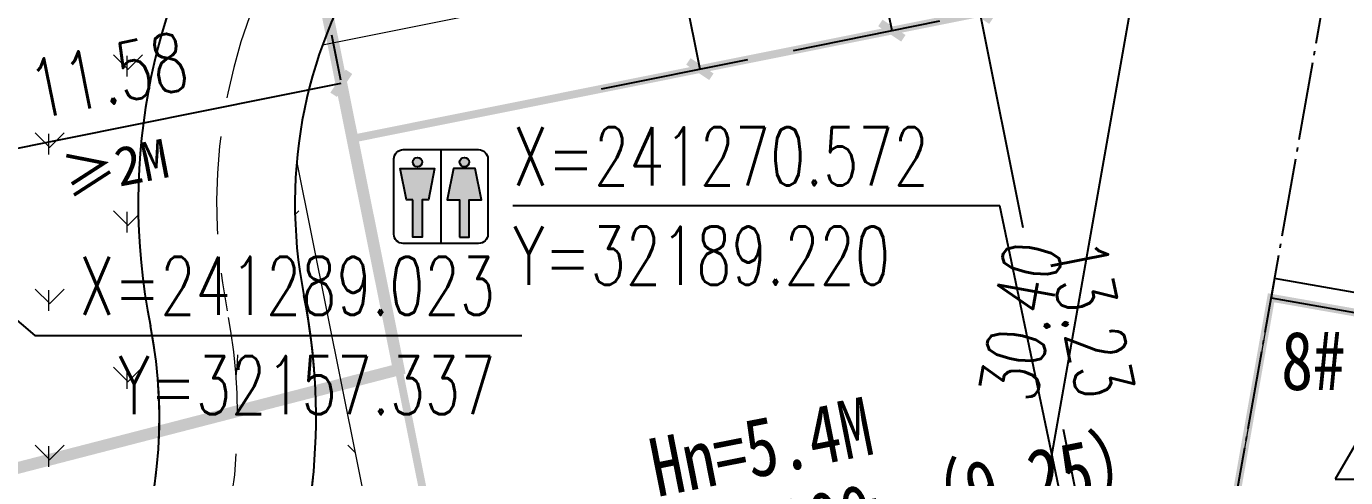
# Model space of a CAD drawing. Extents: x -83084 to 31773731, y -158416 to 241421036.
# Drawn here: x 32160.37 to 32194.06, y 241282.62 to 241294.15 of the extents above; entities that cross this region are included whole.
import ezdxf
from ezdxf.xclip import XClip

# ---------------------------------------------------------------- set-up
doc = ezdxf.new("R2010")
doc.units = 0
doc.header["$LTSCALE"] = 1000
doc.header["$MEASUREMENT"] = 0
doc.header["$XCLIPFRAME"] = 0
doc.linetypes.add('DASH', pattern=[0.35, 0.25, -0.1])
doc.linetypes.add('DOTE', pattern=[2.4200000000000004, 2, -0.2, 0.02, -0.2])
for name, color, linetype in [('DIM_COOR', 3, 'Continuous'), ('DOTE', 14, 'DOTE'), ('GZ_BJT_指标表', 7, 'Continuous'), ('GZ_BJT_绿地', 3, 'Continuous'), ('GZ_BJT_配套设施符号', 7, 'Continuous'), ('PUB_DIM', 3, 'Continuous'), ('PUB_TEXT', 7, 'Continuous'), ('Road_2', 134, 'Continuous'), ('ROOF', 4, 'Continuous'), ('地库', 5, 'DASH')]:
    doc.layers.add(name, color=color, linetype=linetype)
doc.layers.add('地形', color=7, linetype='Continuous', true_color=0x323232)
doc.layers.add('户型填色', color=252, linetype='Continuous', lineweight=0, plot=False)
for name, color, linetype, lineweight in [('绿地', 86, 'Continuous', 0), ('道路中线', 252, 'Continuous', 0), ('间距公式核对', 241, 'Continuous', 0)]:
    doc.layers.add(name, color=color, linetype=linetype, lineweight=lineweight)
doc.styles.add('_TCH_DIM', font='SIMPLEX', dxfattribs={"bigfont": 'GBCBIG'})
doc.styles.add('_TCH_DIM_T3', font='SIMPLEX', dxfattribs={"width": 0.7058823529411765, "bigfont": 'GBCBIG'})
doc.styles.add('HZTXT', font='simhei.ttf')
doc.styles.add('黑体', font='simhei.ttf')
doc.dimstyles.new('_TCH_ARCH_M_M&&1', dxfattribs={"dimtxt": 1.4875, "dimasz": 0.5, "dimexe": 1.25, "dimexo": 1.5, "dimgap": 0.6312500000000001, "dimtad": 1, "dimzin": 0, "dimdsep": 46, "dimtxsty": '_TCH_DIM_T3', "dimblk": 'ARCHTICK', "dimcen": 0.09, "dimclrt": 7, "dimazin": 2, "dimtfac": 1, "dimtdec": 0, "dimtix": 1, "dimtmove": 2, "dimatfit": 3, "dimfxl": 0, "dimtolj": 1, "dimtzin": 0, "dimarcsym": 0})
pattern_1 = [(90, (0, 0), (-1.99559095, 1.99559095), [0.52916132, -3.4620203]), (45, (0, 0), (-1.995592310163021, 1.995592310163021), [0.52916132, -2.2930323]), (135, (0, 0), (-1.995592310163021, -1.995592310163021), [0.52916132, -2.2930323])]

# ---------------------------------------------------------------- blocks, each defined once
blk = doc.blocks.new('85公共厕所')
at = {"layer": 'GZ_BJT_配套设施符号'}
h = blk.add_hatch(color=256, dxfattribs=at)
h.paths.add_polyline_path([(-6, 11, 1), (-9, 11, 1)])
h.paths.add_polyline_path([(9, 11, 1), (6, 11, 1)])
h.paths.add_polyline_path([(-1.999999999999998, 9), (-13, 9), (-11, -1), (-9, -1.000000000000002), (-9, -13), (-6, -13), (-6, -1), (-4, -1)])
h.paths.add_polyline_path([(11, 9), (4, 9), (2, -1), (6, -1), (6, -13), (9, -13), (9, -1), (13, -1)])
blk.add_line((0, 15), (0, -15), dxfattribs=at)
blk.add_lwpolyline([(-12.00000000006704, -14.99999999999886, -0.4142135623730948), (-15.00000000003284, -11.99999999999909), (-15.00000000010078, 12.00000000002478, -0.414213562373095), (-12.00000000006704, 15.00000000002456), (12.00000000006703, 15.00000000002456, -0.4142135623730958), (15.00000000003284, 12.00000000002478), (15.00000000003284, -11.99999999999909, -0.414213562373095), (12.00000000006703, -14.99999999999886)], format="xyb", close=True, dxfattribs=at)
for points in [[(-9, -1), (-11, -1), (-13, 9), (-2, 9), (-4, -1), (-6, -1), (-6, -13), (-9, -13)], [(6, -13), (9, -13), (9, -1), (13, -1), (11, 9), (4, 9), (2, -1), (6, -1)]]:
    blk.add_lwpolyline(points, close=True, dxfattribs=at)
for centre in [(-7.5, 11), (7.5, 11)]:
    blk.add_circle(centre, 1.5, dxfattribs=at)
blk = doc.blocks.new('64343')
for centre, radius, start, end in [((99.43829785444905, 136.2558421381982), 16, 101.3421496040443, 191.2558572657834), ((99.43829785446724, 136.2558421380818), 12, 101.3421496028181, 191.2558572657834), ((71.97686857321605, 130.7905057503667), 16, 302.9999999989013, 11.25585726578344), ((71.97686857321241, 130.7905057504249), 12, 303.0000000013828, 11.25585726578344)]:
    blk.add_arc(centre, radius, start, end)
at = {"layer": '道路中线', "linetype": 'DASH', "ltscale": 0.01}
blk.add_lwpolyline([(72.31712441475611, 69.36508016983862), (64.86635952944198, 98.06938392628217, -0.3227556651003888), (70.79234739094682, 113.328182600555), (79.60181506347726, 119.0491177991789, 0.306951836861824), (85.70758321384346, 133.5231739442097, -0.4137728913935988), (96.68497117032894, 149.9824291043042, 0.002361140680517812), (97.07387822995588, 150.0604380579898), (132.4324225731907, 157.1528264633962, -0.4101554427531382), (148.8728276157017, 146.3697748512495, 0.02052379292604656), (153.6461944308285, 127.8974529768166, -0.3241489184737715), (148.2766327527752, 112.3734806792054), (146.614505479236, 111.2096466325165, 0.2393560639035335), (140.6474280923831, 100.0241165811312), (140.3676628489848, 86.16730404904229, -0.3338355586238733), (129.9939819806459, 72.92694104847033), (66.0186673421631, 55.78480717036291)], format="xyb", dxfattribs=at)
blk = doc.blocks.new('A$C698B214E')
for p, q in [((2.125723424018361, 3.681216872297227), (1.153466291725636e-05, 3.660097718238831e-07)), ((4.2507139526424, 3.660097718238831e-07), (2.125723424018361, 3.681216872297227)), ((1.153466291725636e-05, 3.660097718238831e-07), (4.2507139526424, 3.660097718238831e-07))]:
    blk.add_line(p, q)
for points in [[(1.733731732238084, 1.688991202507168), (1.754800431081094, 1.720594251062721), (1.765334780677222, 1.752197300083935), (1.796937829174567, 1.783800348639488), (1.796937829058152, 1.81540339672938), (1.765334780677222, 1.85754079464823), (1.723197382816579, 1.931281241122633), (1.702128683915362, 1.952349939849228), (1.659991285938304, 2.005021686665714), (1.754800431197509, 2.015556036494672), (1.828540877497289, 2.02609038585797), (1.965487420617137, 2.047159084584564), (2.081365264835767, 2.057693433947861), (2.070830915414263, 2.078762133605778), (2.060296565876342, 2.089296482969075), (2.018159167957492, 2.131433881353587), (1.986556119518355, 2.141968230251223), (1.902281323797069, 2.120899531524628), (1.818006527959369, 2.099830832798034), (1.754800431197509, 2.089296482503414), (1.691594334377442, 2.078762133140117), (1.607319538656157, 2.057693434879184), (1.512510393396951, 2.047159085050225), (1.565182140795514, 2.131433880887926), (1.617853888019454, 2.205174327362329), (1.659991285996512, 2.257846074644476), (1.691594334377442, 2.278914773836732), (1.691594334319234, 2.310517822392285), (1.670525635418016, 2.352655219845474), (1.628388237557374, 2.415861316025257), (1.596785189176444, 2.468533063773066), (1.575716490158811, 2.468533063307405), (1.565182140737306, 2.394792617764324), (1.544113441836089, 2.310517821926624), (1.501976043917239, 2.205174327362329), (1.449304296518676, 2.11036518169567), (1.333426452416461, 1.920746891759336), (1.228082957677543, 1.783800348173827), (1.196479909296613, 1.752197299618274), (1.164876860857476, 1.710059901699424), (1.101670764037408, 1.657388154417276), (1.03846466721734, 1.594182057771832), (1.080602065019775, 1.552044659852982), (1.164876860857476, 1.636319455225021), (1.249151656636968, 1.73112860089168), (1.354495151317678, 1.847006445284933), (1.459838646056596, 1.973418639041483), (1.596785189118236, 1.994487337768078), (1.649456936575007, 1.89967819256708), (1.681059984897729, 1.836472095455974), (1.691594334377442, 1.773265999276191), (1.712663033220451, 1.688991202972829), (1.733731732238084, 1.688991202507168), (1.733731732238084, 1.688991202507168)], [(2.460601845756173, 1.762731648981571), (2.502739243616816, 1.794334697537124), (2.523807942576241, 1.825937746558338), (2.534342291939538, 1.847006444819272), (2.534342292055953, 1.857540794182569), (2.386861399456393, 2.047159085050225), (2.513273593096528, 2.06822778377682), (2.608082738297526, 2.078762133605778), (2.681823184655514, 2.089296482503414), (2.745029281475581, 2.099830831866711), (2.829304077196866, 2.110365182161331), (2.934647571877576, 2.120899531058967), (2.924113222514279, 2.141968230251223), (2.913578872976359, 2.163036928977817), (2.850372776039876, 2.215708676725626), (2.808235378237441, 2.226243026088923), (2.702891883556731, 2.194639977067709), (2.597548388817813, 2.152502580080181), (2.43953314673854, 2.120899531524628), (2.26044920575805, 2.11036518169567), (2.302586603618693, 2.173571278806776), (2.344724001537543, 2.23677737545222), (2.376327049918473, 2.278914773371071), (2.418464447895531, 2.321052171289921), (2.40793009835761, 2.342120870016515), (2.386861399456393, 2.384258267935365), (2.355258350959048, 2.447464365046471), (2.323655302578118, 2.500136112328619), (2.292052254255395, 2.479067412670702), (2.292052254255395, 2.426395665854216), (2.281517904659268, 2.363189569674432), (2.249914856336545, 2.289449122734368), (2.218311807897408, 2.19463997753337), (2.123502662638202, 2.005021687597036), (2.028693517437205, 1.847006445284933), (1.923350022698287, 1.94181559048593), (1.891746974317357, 1.931281241588295), (1.933884372236207, 1.847006444819272), (1.965487420617137, 1.752197299618274), (1.986556119518355, 1.699525552336127), (2.007624818594195, 1.646853805053979), (1.354495151259471, 1.573113359510899), (1.343960801837966, 1.710059902165085), (1.312357753515244, 1.710059902165085), (1.301823403919116, 1.562579009216279), (1.259686006058473, 1.436166814994067), (1.207014258718118, 1.351892020087689), (1.154342511494178, 1.309754621703178), (1.154342511377763, 1.257082875352353), (1.164876860857476, 1.193876777775586), (1.175411210337188, 1.141205030493438), (1.196479909296613, 1.120136331766844), (1.217548608197831, 1.130670681130141), (1.228082957677543, 1.151739380322397), (1.249151656578761, 1.193876777775586), (1.270220355596393, 1.246548525057733), (1.312357753457036, 1.372960719279945), (1.343960801721551, 1.488838563207537), (2.766097980376799, 1.667922503780574), (2.734494931995869, 1.583647708408535), (2.692357534077018, 1.467769864015281), (2.671288835175801, 1.425632466096431), (2.629151437198743, 1.362426368985325), (2.681823184597306, 1.341357670258731), (2.723960582457948, 1.415098116733134), (2.776632329972927, 1.478304213378578), (2.829304077138659, 1.573113359045237), (2.871441475057509, 1.615250756498426), (2.903044523496646, 1.657388154417276), (2.955716270720586, 1.688991202972829), (2.955716270837002, 1.699525552336127), (2.966250620374922, 1.699525552336127), (2.945181921299081, 1.720594251062721), (2.903044523438439, 1.77326599881053), (2.850372776098084, 1.81540339672938), (2.829304077196866, 1.836472095455974), (2.818769727775361, 1.825937746092677), (2.797701028815936, 1.794334698002785), (2.766097980318591, 1.752197299618274), (2.745029281417374, 1.741662950254977), (2.692357534135226, 1.731128600426018), (2.608082738413941, 1.720594251062721), (2.502739243616816, 1.699525552336127), (2.365792700496968, 1.678456853609532), (2.239380506856833, 1.667922503780574), (2.06029656593455, 1.646853804588318), (2.070830915297847, 1.678456853609532), (2.08136526477756, 1.699525552336127), (2.102433963736985, 1.741662949789315), (2.102433963678777, 1.762731648981571), (2.060296565818135, 1.804869046900421), (2.102433963678777, 1.868075143545866), (2.134037012117915, 1.910212541930377), (2.176174409978557, 1.962884289212525), (2.207777458417695, 2.026090386323631), (2.334189652116038, 2.047159085050225), (2.365792700496968, 1.983952988404781), (2.39739574881969, 1.910212541930377), (2.418464447837323, 1.836472095455974), (2.450067496218253, 1.762731649447232), (2.460601845756173, 1.762731648981571), (2.460601845756173, 1.762731648981571)], [(2.439533146796748, 1.067464584019035), (2.439533146854956, 1.077998934313655), (2.428998797317035, 1.099067632574588), (2.397395748936106, 1.120136331766844), (2.365792700496968, 1.151739380322397), (2.37632704997668, 1.246548525523394), (2.386861399456393, 1.320288971532136), (2.397395748877898, 1.351892020087689), (2.407930098299403, 1.372960718814284), (2.428998797433451, 1.394029418006539), (2.450067496160045, 1.404563767835498), (2.450067496276461, 1.415098116733134), (2.460601845697965, 1.425632466096431), (2.450067496218253, 1.43616681592539), (2.407930098474026, 1.478304213378578), (2.355258351017255, 1.509907261934131), (2.344724001479335, 1.52044161176309), (2.323655302636325, 1.509907262399793), (2.3025866036769, 1.478304213378578), (2.281517904775683, 1.446701165288687), (2.260449205816258, 1.425632466096431), (2.2183118078392, 1.425632466096431), (2.16564006061526, 1.415098116267473), (2.102433963736985, 1.404563767369837), (2.028693517437205, 1.394029417540878), (1.870678275357932, 1.372960718348622), (1.744266081776004, 1.351892020087689), (1.659991285996512, 1.478304214309901), (1.638922587037086, 1.467769864480942), (1.649456936458591, 1.372960718814284), (1.659991285996512, 1.25708287442103), (1.670525635359809, 1.130670681130141), (1.670525635476224, 1.014792836271226), (1.670525635476224, 0.5196784120053053), (1.659991285996512, 0.4670066647231579), (1.649456936575007, 0.403800567612052), (1.638922587095294, 0.3511288198642433), (1.617853888135869, 0.3089914228767157), (1.628388237499166, 0.2879227236844599), (1.670525635476224, 0.2352509764023125), (1.691594334319234, 0.2141822767443955), (1.712663033336867, 0.1825792281888425), (1.744266081717797, 0.1825792286545038), (1.744266081717797, 0.3827318688854575), (1.944418721599504, 0.403800567612052), (2.123502662579995, 0.4248692668043077), (2.313120953098405, 0.4354036157019436), (2.513273593096528, 0.4564723148941994), (2.513273593096528, 0.4670066647231579), (2.513273593212944, 0.4775410140864551), (2.471136195235886, 0.5091440626420081), (2.428998797317035, 0.540747111197561), (2.428998797317035, 0.5934188580140471), (2.450067496276461, 0.6882280027493834), (2.460601845756173, 0.7619684496894479), (2.471136195177678, 0.7935714982450008), (2.492204894137103, 0.814640196505934), (2.513273593096528, 0.8357088966295123), (2.523807942518033, 0.8462432455271482), (2.534342291997746, 0.8673119442537427), (2.523807942576241, 0.8883806434459984), (2.471136195235886, 0.9305180413648486), (2.450067496218253, 0.9515867396257818), (2.439533146796748, 0.9621210894547403), (2.418464447837323, 0.9515867400914431), (2.386861399398185, 0.9094493421725929), (2.36579270043876, 0.8883806439116597), (2.355258351075463, 0.8778462940827012), (2.323655302578118, 0.8778462940827012), (2.260449205816258, 0.867311944719404), (2.165640060498845, 0.8462432459928095), (2.028693517437205, 0.8251745468005538), (1.97602177009685, 0.8251745463348925), (1.912815673276782, 0.8146401969715953), (1.83907522703521, 0.8041058476082981), (1.744266081717797, 0.7935714982450008), (1.744266081717797, 0.983189788646996), (2.439533146796748, 1.067464584019035), (2.439533146796748, 1.067464584019035)], [(1.744266081717797, 1.26761722471565), (1.912815673276782, 1.299220272805542), (2.11296831315849, 1.330823320895433), (2.197243108937982, 1.341357670724392), (2.302586603618693, 1.341357670724392), (2.281517904659268, 1.120136331766844), (1.744266081776004, 1.035861535463482), (1.744266081717797, 1.26761722471565), (1.744266081717797, 1.26761722471565)], [(2.33418965205783, 0.519678411539644), (1.744266081776004, 0.4564723148941994), (1.744266081776004, 0.7198310513049364), (2.365792700555176, 0.8041058480739594), (2.33418965205783, 0.519678411539644), (2.33418965205783, 0.519678411539644)]]:
    blk.add_lwpolyline(points)
blk = doc.blocks.new('ysdx12')
blk.add_wipeout([(166.2036663667833, 179.0975387436014), (168.77866636678402, 179.0975387436014), (168.77866636678402, 177.84753874361306), (166.2036663667833, 177.84753874361306)]).dxf.layer = '地形'
blk = doc.blocks.new('Yms')
at = {"ltscale": 10, "const_width": 0.2}
blk.add_lwpolyline([(7.299920358935196, 6.900500414776616), (7.299920358935196, 12.8005004147999), (0.5999203589817625, 12.8005004147999)], dxfattribs=at)
at = {"ltscale": 10}
blk.add_lwpolyline([(7.299920358935196, 12.8005004147999), (7.299920358935196, 6.900500414776616), (7.799920358935196, 6.900500414776616), (7.799920358935196, 12.8005004147999)], close=True, dxfattribs=at)
at = {"layer": '户型填色', "ltscale": 10}
blk.add_lwpolyline([(4.999920574024145, 1.000503045273945), (7.549920574070711, 1.000503045273945), (7.549920574070711, 3.200503045110963), (7.799920573837881, 3.200503045227379), (7.799920573837881, 6.900478043360636), (7.299920574070711, 6.900528047350235), (7.299920574070711, 12.8005030452041), (0.5999205741172773, 12.8005030452041), (0.5999205741172773, 9.200503045227379), (2.999920574024145, 9.200503045227379), (2.999920574024145, 6.900503045297228), (1.099920574117277, 6.900503045297228), (1.099920574117277, 3.700503045343794), (1.499920574722637, 3.700503045227379), (1.499920574024145, 1.100503045250662), (4.99992057565396, 1.100503045250662)], close=True, dxfattribs=at)
blk = doc.blocks.new('_ArchTick')
at = {"color": 0, "linetype": 'ByBlock', "const_width": 0.4}
blk.add_lwpolyline([(-0.5, -0.5), (0.5, 0.5)], dxfattribs=at)
blk = doc.blocks.new('*D154')
at = {"layer": 'Defpoints', "color": 0, "transparency": 16777216}
for p in [(103.56896848635, 148.688930841774), (110.5035453745878, 134.781120468869), (106.5189806837334, 133.9818771476857)]:
    blk.add_point(p, dxfattribs=at)
at = {"layer": 'PUB_DIM', "color": 0, "lineweight": -2, "transparency": 16777216}
for p, q in [((105.0396738546951, 148.9839320612989), (108.7791209841586, 149.7340085125613)), ((107.5535331772045, 149.4881741629572), (110.5035453745878, 134.781120468869)), ((107.9896860520784, 134.2768783672107), (111.729133181542, 135.0269548184731))]:
    blk.add_line(p, q, dxfattribs=at)
at = {"layer": 'PUB_DIM', "color": 0, "lineweight": -2, "transparency": 16777216, "xscale": 0.5, "yscale": 0.5, "zscale": 0.5}
for p, rotation in [((107.5535331772045, 149.4881741629572), 101.3421496024158), ((110.5035453745878, 134.781120468869), 281.3421496024158)]:
    blk.add_blockref('_ArchTick', p, dxfattribs=dict(at, rotation=rotation))
at = {"layer": 'PUB_DIM', "color": 7, "transparency": 16777216, "insert": (110.3766858635457, 142.4050651004776), "char_height": 1.4875, "attachment_point": 5, "rotation": 281.3421496024158, "style": '_TCH_DIM_T3'}
blk.add_mtext('\\A1;15.00', dxfattribs=at)
blk = doc.blocks.new('*D155')
at = {"layer": 'Defpoints', "color": 0, "transparency": 16777216}
for p in [(106.5046449172951, 159.4769706960651), (115.4058966017741, 135.7644578706066), (111.421331910893, 134.9652145494183)]:
    blk.add_point(p, dxfattribs=at)
at = {"layer": 'PUB_DIM', "color": 0, "lineweight": -2, "transparency": 16777216}
for p, q in [((107.9753502856401, 159.77197191559), (111.7147974151303, 160.5220483668575)), ((110.4892096081762, 160.2762140172535), (115.4058966017741, 135.7644578706066)), ((112.8920372792381, 135.2602157689431), (116.6314844087283, 136.0102922202107))]:
    blk.add_line(p, q, dxfattribs=at)
at = {"layer": 'PUB_DIM', "color": 0, "lineweight": -2, "transparency": 16777216, "xscale": 0.5, "yscale": 0.5, "zscale": 0.5}
for p, rotation in [((110.4892096081762, 160.2762140172535), 101.3421496024123), ((115.4058966017741, 135.7644578706066), 281.3421496024123)]:
    blk.add_blockref('_ArchTick', p, dxfattribs=dict(at, rotation=rotation))
at = {"layer": 'PUB_DIM', "color": 7, "transparency": 16777216, "insert": (114.2956996926247, 148.2907537284945), "char_height": 1.4875, "attachment_point": 5, "rotation": 281.3421496024123, "style": '_TCH_DIM_T3'}
blk.add_mtext('\\A1;25.00', dxfattribs=at)
blk = doc.blocks.new('*D251')
at = {"layer": 'Defpoints', "color": 0, "transparency": 16777216}
for p in [(101.3471442479723, 134.418298710455), (101.626976183401, 133.0232186143403), (90.27195142101846, 130.7455726462358)]:
    blk.add_point(p, dxfattribs=at)
at = {"layer": 'PUB_DIM', "color": 0, "lineweight": -2, "transparency": 16777216}
for p, q in [((101.3319749638894, 134.493923982688), (101.1013098983793, 135.6438865174114)), ((89.99211948558973, 132.1406527423505), (101.3471442479723, 134.418298710455)), ((89.9769502015069, 132.2162780145835), (89.74628513599677, 133.366240549307))]:
    blk.add_line(p, q, dxfattribs=at)
at = {"layer": 'PUB_DIM', "color": 0, "lineweight": -2, "transparency": 16777216, "xscale": 0.5, "yscale": 0.5, "zscale": 0.5}
for p, rotation in [((101.3471442479723, 134.418298710455), 11.34214960189405), ((89.99211948558973, 132.1406527423505), 191.342149601894)]:
    blk.add_blockref('_ArchTick', p, dxfattribs=dict(at, rotation=rotation))
at = {"layer": 'PUB_DIM', "color": 7, "transparency": 16777216, "insert": (95.39921408222875, 134.6276223140549), "char_height": 1.4875, "attachment_point": 5, "rotation": 11.342149601894054, "style": '_TCH_DIM_T3'}
blk.add_mtext('\\A1;11.58', dxfattribs=at)
blk = doc.blocks.new('*D268')
at = {"layer": 'Defpoints', "color": 0, "transparency": 16777216}
for p in [(116.981235270603, 136.0804469452705), (119.5838636863045, 123.1052477612393), (120.2559190873461, 123.2400518947919)]:
    blk.add_point(p, dxfattribs=at)
at = {"layer": 'PUB_DIM', "color": 0, "lineweight": -2, "transparency": 16777216}
for p, q in [((118.4519406389494, 136.3754481647888), (118.8788784785999, 136.4610854284218)), ((117.6532906716447, 136.2152510788232), (118.752890643474, 130.7332819390235)), ((120.2559190873461, 123.2400518947919), (119.7878532552843, 125.5735572717419)), ((121.0545690546509, 123.4002489807576), (121.4815068943014, 123.4858862443906))]:
    blk.add_line(p, q, dxfattribs=at)
at = {"layer": 'PUB_DIM', "color": 0, "lineweight": -2, "transparency": 16777216, "xscale": 0.5, "yscale": 0.5, "zscale": 0.5}
for p, rotation in [((117.6532906716447, 136.2152510788232), 101.3421496021592), ((120.2559190873461, 123.2400518947919), 281.3421496021592)]:
    blk.add_blockref('_ArchTick', p, dxfattribs=dict(at, rotation=rotation))
at = {"layer": 'PUB_DIM', "color": 7, "transparency": 16777216, "insert": (120.497836642382, 128.3996304298926), "char_height": 1.4875, "attachment_point": 5, "rotation": 281.3421496021592, "style": '_TCH_DIM_T3'}
blk.add_mtext('\\A1;13.23', dxfattribs=at)
blk = doc.blocks.new('2334223')
at = {"layer": '道路中线', "linetype": 'DASH', "ltscale": 0.01}
for points in [[(103.2594592234782, 18.63352788274642), (95.80869433816406, 47.33783163918997, -0.3227556651003888), (101.7346821996689, 62.59663031346281), (110.5441498721993, 68.31756551208673, 0.306951836861824), (116.6499180225655, 82.7916216571175, -0.4137728913935988), (127.627305979051, 99.25087681721197, 0.002361140680517812), (128.016213038678, 99.32888577089761), (163.3747573819128, 106.421274176304, -0.4101554427531382), (179.8151624244238, 95.63822256415733, 0.02052379292604656), (184.5885292395506, 77.16590068972437, -0.3241489184737715), (179.2189675614973, 61.64192839211319), (177.556840287958, 60.47809434542432, 0.2393560639035335), (171.5897629011051, 49.29256429403904), (171.3099976577068, 35.43575176195009, -0.3338355586238733), (160.936316789368, 22.19538876137813), (96.96100215088518, 5.053254883270711)], [(116.880232614727, 81.10282259352971, 0.01004074224932365), (116.9235396449039, 81.66337707062485, 0.01004074224932365)]]:
    blk.add_lwpolyline(points, format="xyb", dxfattribs=at)
blk = doc.blocks.new('zbyd')
at = {"layer": 'DIM_COOR', "color": 3}
for p, q in [((-153.3770159240812, 118.437989349477), (-150.125330088973, 115.6654420338746)), ((-150.125330088973, 115.6654420338746), (-137.6953300889727, 115.6654420338746))]:
    blk.add_line(p, q, dxfattribs=at)
at = {"layer": 'PUB_TEXT', "style": '_TCH_DIM', "width": 0.7058823529411765}
for s, p in [('X=241289.023', (-148.995330088972, 116.1904420338687)), ('Y=32157.337', (-147.995330088972, 113.6529420338629))]:
    blk.add_text(s, height=1.4875, dxfattribs=at).set_placement(p)
blk = doc.blocks.new('*D133')
at = {"layer": 'Defpoints', "color": 0, "transparency": 16777216}
for p in [(-20.70613924706915, 16.10086332160976), (-17.3637437254074, 15.51150881126523), (-22.64264832367189, -14.42664688080549)]:
    blk.add_point(p, dxfattribs=at)
at = {"layer": 'PUB_DIM', "color": 0, "lineweight": -2, "transparency": 16777216}
for p, q in [((-18.84095535495017, 15.77198107762693), (-21.93714893835479, 16.31792354357785)), ((-25.98504384533364, -13.83729237046096), (-20.70613924706915, 16.10086332160976)), ((-24.11985995321466, -14.16617461444379), (-27.21605353661928, -13.62023214849287))]:
    blk.add_line(p, q, dxfattribs=at)
at = {"layer": 'PUB_DIM', "color": 0, "lineweight": -2, "transparency": 16777216, "xscale": 0.5, "yscale": 0.5, "zscale": 0.5}
for p, rotation in [((-20.70613924706915, 16.10086332160976), 80.0000000053795), ((-25.98504384533364, -13.83729237046096), 260.0000000053794)]:
    blk.add_blockref('_ArchTick', p, dxfattribs=dict(at, rotation=rotation))
at = {"layer": 'PUB_DIM', "color": 7, "transparency": 16777216, "insert": (-24.6997022066156, 1.370551719739297), "char_height": 1.4875, "attachment_point": 5, "rotation": 80.0000000053795, "style": '_TCH_DIM_T3'}
blk.add_mtext('\\A1;30.40', dxfattribs=at)
blk = doc.blocks.new('cc')
at = {"layer": '间距公式核对', "style": 'HZTXT'}
blk.add_text('≥2M', height=1, rotation=10.86488506385947, dxfattribs=at).set_placement((94.33790384110398, 131.5190404709429))
at = {"layer": 'PUB_DIM'}
for p1, p2, distance, picture, middle in [((106.5046449172951, 159.4769706960651), (111.4213319108931, 134.9652145494183), 4.063932290562887, '*D155', (114.2956996926247, 148.2907537284945)), ((103.5689684863501, 148.688930841774), (106.5189806837334, 133.9818771476857), 4.06393229053582, '*D154', (110.3766858635457, 142.4050651004776))]:
    dim = blk.add_aligned_dim(p1=p1, p2=p2, distance=distance, dimstyle='_TCH_ARCH_M_M&&1', dxfattribs=at)
    dim.commit()
    dim.dimension.update_dxf_attribs({"geometry": picture, "text_midpoint": middle})
at = {"layer": 'PUB_DIM', "color": 211}
dim = blk.add_linear_dim(base=(120.2559190873461, 123.2400518947919), p1=(116.9812352706031, 136.0804469452705), p2=(119.5838636863045, 123.1052477612393), angle=281.342149602159, dimstyle='_TCH_ARCH_M_M&&1', dxfattribs=at)
dim.commit()
dim.dimension.update_dxf_attribs({"geometry": '*D268', "text_midpoint": (120.497836642382, 128.3996304298926), "dimtype": 129})
at = {"layer": 'PUB_DIM', "color": 31}
dim = blk.add_aligned_dim(p1=(90.27195142101846, 130.7455726462358), p2=(101.626976183401, 133.0232186143403), distance=1.4228683658937555, dimstyle='_TCH_ARCH_M_M&&1', dxfattribs=at)
dim.commit()
dim.dimension.update_dxf_attribs({"geometry": '*D251', "text_midpoint": (95.39921408222875, 134.6276223140549)})
blk = doc.blocks.new('ADDGFDSG7')
at = {"layer": 'DOTE', "ltscale": 0.001}
blk.add_line((-15.51309098032652, 17.82205086009344), (-21.60017271433026, -16.69950513154618), dxfattribs=at)
at = {"layer": 'PUB_DIM'}
dim = blk.add_aligned_dim(p1=(-22.64264832367189, -14.42664688080549), p2=(-17.3637437254074, 15.51150881126523), distance=3.3939573600868886, dimstyle='_TCH_ARCH_M_M&&1', dxfattribs=at)
dim.commit()
dim.dimension.update_dxf_attribs({"geometry": '*D133', "text_midpoint": (-24.6997022066156, 1.370551719739297)})

msp = doc.modelspace()

# ---------------------------------------------------------------- block references
at = {"xscale": 1.035346312932408, "yscale": 1.035346312932408, "zscale": 1.035346312932408, "rotation": 359.9637120879023}
msp.add_blockref('A$C698B214E', (32193.79148684927, 241282.5771516985, -0.006805686204221441), dxfattribs=at)
at = {"layer": 'GZ_BJT_配套设施符号', "xscale": 0.08, "yscale": 0.08, "zscale": 8e-05}
msp.add_blockref('85公共厕所', (32170.95496409627, 241289.8013068932), dxfattribs=at)
at = {"layer": 'Road_2'}
msp.add_blockref('64343', (32079.79059688851, 241153.3620407783), dxfattribs=at)

# ---------------------------------------------------------------- next in the draw order: block references
ref = msp.add_blockref('ysdx12', (32024.07202430547, 241116.2328167299))
XClip(ref).set_block_clipping_path([(-272.4682125144391, -93.50709212420043), (303.34942815869, 310.77695265359944)])

# ---------------------------------------------------------------- next in the draw order: hatches: boundary and pattern name
at = {"layer": '绿地'}
h = msp.add_hatch(dxfattribs=at)
h.set_pattern_fill('GRASS', color=256)
h.set_pattern_definition(pattern_1)
edge = h.paths.add_edge_path()
edge.add_line((32135.93152934256, 241263.3316629746), (32130.67199461049, 241283.6744071408))
edge.add_line((32130.67199461049, 241283.6744071408), (32157.33717043771, 241289.0230375038))
edge.add_line((32157.33717043771, 241289.0230375038), (32153.58230519927, 241303.5460464009))
edge.add_line((32153.58230519927, 241303.5460464009), (32170.28649092152, 241306.8966530439))
edge.add_line((32170.28649092152, 241306.8966530439), (32170.75849289756, 241304.5435243394))
edge.add_line((32170.75849289756, 241304.5435243394), (32188.40695844993, 241308.0835397141))
edge.add_line((32188.40695844993, 241308.0835397141), (32187.93495665697, 241310.4366675058))
edge.add_arc((32188.16817290056, 241309.1067613126), 1.35020009583935, -78.64935995313323, 99.94642058781449, ccw=False)
edge.add_line((32188.43390952106, 241307.7829696571), (32176.08221506758, 241305.3054068454))
edge.add_arc((32179.22889474299, 241289.6178829165), 16.00000000001724, 101.3421496041209, 191.2558572658831)
edge.add_arc((32151.76746546178, 241284.1525465287), 11.99999999993038, -53.56786759369879, 11.255857265868201, ccw=False)
edge.add_line((32158.89390775147, 241274.4978160669), (32154.59489697754, 241275.2559117632))
edge.add_line((32154.59489697754, 241275.2559117632), (32142.5621235264, 241266.8307324257))
edge.add_line((32142.5621235264, 241266.8307324257), (32139.57910736128, 241249.9146376683))
edge.add_line((32139.57910736128, 241249.9146376683), (32142.688039197, 241237.9568454137))
edge.add_line((32142.688039197, 241237.9568454137), (32146.25137401601, 241237.3284802077))
edge.add_line((32146.25137401601, 241237.3284802077), (32148.89031806659, 241227.0596862535))
edge.add_arc((32147.92215361844, 241226.8093712492), 1.000000000009473, -63.510536987817375, 14.496153289910808, ccw=False)
edge.add_line((32148.36818684098, 241225.9143548447), (32148.10777692105, 241225.8244810206))
edge.add_line((32148.10777692105, 241225.8244810206), (32145.10399641337, 241237.442454374))
edge.add_line((32145.10399641337, 241237.442454374), (32142.78039843936, 241236.8417106101))
edge.add_line((32142.78039843936, 241236.8417106101), (32137.37629504432, 241257.7436182108))
edge.add_arc((32133.05059553441, 241264.4765627829), 8.002763201642443, 302.7194354902392, 374.1676740849848)
edge.add_line((32140.8099434611, 241266.4353222409), (32140.38202258217, 241268.0904278834))
edge.add_arc((32144.73876259509, 241269.216845417), 4.500000000016739, 104.5522535477416, 194.4961534811779, ccw=False)
edge.add_line((32143.60807978349, 241273.5724804315), (32146.10661189202, 241274.2210763997))
edge.add_line((32146.10661189202, 241274.2210763997), (32146.1819907462, 241273.9307007318))
edge.add_line((32146.1819907462, 241273.9307007318), (32160.21582011588, 241277.5737538336))
edge.add_line((32160.21582011588, 241277.5737538336), (32158.93301505342, 241282.5097859605))
edge.add_line((32158.93301505342, 241282.5097859605), (32144.90055022648, 241278.8670870816))
edge.add_line((32144.90055022648, 241278.8670870816), (32144.97592907891, 241278.5767114136))
edge.add_line((32144.97592907891, 241278.5767114136), (32142.4774539223, 241277.9281302296))
edge.add_arc((32144.73876259503, 241269.216845417), 8.999999999976433, 104.551878973418, 194.4961534812939)
edge.add_line((32136.02528256926, 241266.9640103498), (32136.1916957705, 241266.3203599883))
edge.add_arc((32131.8349557575, 241265.1939424549), 4.500000000054038, -24.446279709217606, 14.496153478758686, ccw=False)
h = msp.add_hatch(dxfattribs=at)
h.set_pattern_fill('GRASS', color=256)
h.set_pattern_definition(pattern_1)
edge = h.paths.add_edge_path()
edge.add_arc((32179.24918462801, 241289.6036941227), 12.0238946368692, 99.53314263528124, 160.2022971418619)
edge.add_line((32167.93597010986, 241293.6761896113), (32204.95997510299, 241301.1026441959))
edge.add_line((32204.95997510299, 241301.1026441959), (32215.99101822923, 241299.1575736684))
edge.add_line((32215.99101822923, 241299.1575736684), (32214.35872569505, 241289.9003811984))
edge.add_line((32214.35872569505, 241289.9003811984), (32215.09733134727, 241289.7701451216))
edge.add_line((32215.09733134727, 241289.7701451216), (32215.40989801869, 241291.5427988033))
edge.add_line((32215.40989801869, 241291.5427988033), (32218.11808392835, 241291.0652727227))
edge.add_line((32218.11808392835, 241291.0652727227), (32220.46251234073, 241304.3601458992))
edge.add_line((32220.46251234073, 241304.3601458992), (32224.86705962742, 241303.5834396946))
edge.add_arc((32214.97636418034, 241296.7882838045), 11.99999999988632, 34.49004168808234, 101.3421496031726)
edge.add_line((32212.61635442401, 241308.5539267512), (32177.25781012473, 241301.4615383545))
h = msp.add_hatch(dxfattribs=at)
h.set_pattern_fill('GRASS', color=256)
h.set_pattern_definition(pattern_1)
edge = h.paths.add_edge_path()
edge.add_line((32161.41033765122, 241260.8534859411), (32153.46206666451, 241262.2550975863))
edge.add_line((32153.46206666451, 241262.2550975863), (32151.69084264511, 241261.0149113506))
edge.add_line((32151.69084264511, 241261.0149113506), (32149.80504225389, 241250.320910264))
edge.add_line((32149.80504225389, 241250.320910264), (32150.19510384341, 241248.8181858428))
edge.add_line((32150.19510384341, 241248.8181858428), (32157.68458170324, 241247.4974771423))
edge.add_line((32157.68458170324, 241247.4974771423), (32155.60061168686, 241235.6798179422))
edge.add_line((32155.60061168686, 241235.6798179422), (32150.58216359458, 241236.5647805768))
edge.add_line((32150.58216359458, 241236.5647805768), (32153.03582644343, 241227.0986083049))
edge.add_line((32153.03582644343, 241227.0986083049), (32154.01358244324, 241227.351403166))
edge.add_line((32154.01358244324, 241227.351403166), (32153.38796624654, 241229.7716188042))
edge.add_line((32153.38796624654, 241229.7716188042), (32159.1968434806, 241231.2739322126))
edge.add_line((32159.1968434806, 241231.2739322126), (32163.17888324233, 241215.8716716317))
edge.add_line((32163.17888324233, 241215.8716716317), (32168.52356927098, 241217.3036799963))
edge.add_line((32168.52356927098, 241217.3036799963), (32164.68526235067, 241231.6284364501))
edge.add_line((32164.68526235067, 241231.6284364501), (32165.38200305657, 241235.579849408))
edge.add_line((32165.38200305657, 241235.579849408), (32161.88593553266, 241236.1963004297))
edge.add_line((32161.88593553266, 241236.1963004297), (32162.11167816557, 241237.4765505172))
edge.add_line((32162.11167816557, 241237.4765505172), (32157.18763532643, 241238.3447922947))
edge.add_line((32157.18763532643, 241238.3447922947), (32158.44658688479, 241245.4846481278))
edge.add_line((32158.44658688479, 241245.4846481278), (32160.07152141716, 241245.1981281443))
edge.add_line((32160.07152141716, 241245.1981281443), (32160.58378361856, 241248.1033106933))
edge.add_line((32160.58378361856, 241248.1033106933), (32159.79593006798, 241248.2422306355))
edge.add_line((32159.79593006798, 241248.2422306355), (32159.70892543816, 241247.7488028599))
edge.add_line((32159.70892543816, 241247.7488028599), (32153.20955792285, 241248.8969280719))
edge.add_line((32153.20955792285, 241248.8969280719), (32155.06740540331, 241259.4333046336))
edge.add_line((32155.06740540331, 241259.4333046336), (32160.87779987532, 241258.4087755441))
edge.add_line((32160.87779987532, 241258.4087755441), (32161.24246761645, 241260.4769091462))
edge.add_line((32161.24246761645, 241260.4769091462), (32165.18167382205, 241259.7823208222))
edge.add_line((32165.18167382205, 241259.7823208222), (32167.07443050669, 241270.5167317699))
edge.add_line((32167.07443050669, 241270.5167317699), (32170.12734790344, 241269.9784200527))
edge.add_line((32170.12734790344, 241269.9784200527), (32170.74107764043, 241273.4590541648))
edge.add_line((32170.74107764043, 241273.4590541648), (32167.27935494672, 241290.7172002762))
edge.add_arc((32179.22889474266, 241289.6178829164), 11.99999999967827, 174.7437766743598, 191.2558572659625)
edge.add_arc((32151.76746546169, 241284.1525465287), 16.00000000003113, -42.17778486965591, 11.255857265673626, ccw=False)
edge.add_line((32163.62450522042, 241273.4096135883), (32161.41033765122, 241260.8534859411))

# ---------------------------------------------------------------- next in the draw order: linework, layer by layer
at = {"layer": 'DIM_COOR', "color": 3}
for p, q in [((32185.22600635976, 241289.5606370908), (32172.79600635976, 241289.5606370908)), ((32189.22047308766, 241270.5719530836), (32185.22600635976, 241289.5606370908))]:
    msp.add_line(p, q, dxfattribs=at)
at = {"layer": 'GZ_BJT_绿地', "lineweight": 0}
for points in [[(32130.67199461049, 241283.6744071408), (32157.33717043771, 241289.0230375038), (32153.58230519927, 241303.5460464009), (32170.28649092152, 241306.8966530439), (32170.75849289756, 241304.5435243394), (32188.40695844993, 241308.0835397141), (32187.93495665697, 241310.4366675058, -0.987820346606646), (32188.43390952106, 241307.7829696571), (32176.08221506758, 241305.3054068454, 0.4137725089319526), (32163.53664943939, 241286.494833552, -0.2906391169659769), (32158.89390775147, 241274.4978160669), (32154.59489697754, 241275.2559117632), (32142.5621235264, 241266.8307324257)], [(32153.20955792285, 241248.8969280719), (32155.06740540331, 241259.4333046336), (32160.87779987532, 241258.4087755441), (32161.24246761645, 241260.4769091462), (32165.18167382205, 241259.7823208222), (32167.07443050669, 241270.5167317699), (32170.12734790344, 241269.9784200527), (32170.74107764043, 241273.4590541648), (32167.27935494672, 241290.7172002762, 0.07217246518302367), (32167.4597107653, 241287.2755958931, -0.2374666664087778), (32163.62450522042, 241273.4096135883), (32161.41033765122, 241260.8534859411), (32153.46206666451, 241262.2550975863), (32151.69084264511, 241261.0149113506), (32149.80504225389, 241250.320910264)]]:
    msp.add_lwpolyline(points, format="xyb", dxfattribs=at)
msp.add_lwpolyline([(32177.25781012473, 241301.4615383545, 0.2710810165311341), (32167.93597010986, 241293.6761896113), (32204.95997510299, 241301.1026441959), (32215.99101822923, 241299.1575736684), (32214.35872569505, 241289.9003811984), (32215.09733134727, 241289.7701451216), (32215.40989801869, 241291.5427988033), (32218.11808392835, 241291.0652727227), (32220.46251234073, 241304.3601458992), (32224.86705962742, 241303.5834396946, 0.3002622230899158), (32212.61635442401, 241308.5539267512)], format="xyb", close=True, dxfattribs=at)
at = {"layer": 'ROOF', "const_width": 0.1999999999999999}
msp.add_lwpolyline([(32205.8246661036, 241298.5131519741), (32205.25917777223, 241298.6128628242), (32168.69655375087, 241291.2789542615), (32172.26736981731, 241273.4769317241), (32171.378818318, 241268.4377057575), (32178.37095156661, 241267.2047935003), (32179.44410568431, 241273.2909529411), (32178.16247388382, 241279.6804274397), (32186.6490827033, 241281.3827126188), (32199.95343464318, 241279.0367914326), (32200.0228939142, 241279.4307145337)], dxfattribs=at)
at = {"layer": '地库', "ltscale": 0.005, "const_width": 0.3}
for points in [[(32233.43126919829, 241219.6635866429), (32223.36205893967, 241258.6091199445), (32238.46701949248, 241273.8934223651), (32229.33936391707, 241309.1503568686), (32219.3987670876, 241313.0833740344), (32200.10859982723, 241308.0959792722), (32182.28300327371, 241300.3636516403), (32167.63403092358, 241296.5762190595), (32169.87958924377, 241285.3819399521), (32136.21475636849, 241276.6780335037)], [(32233.41325202774, 241219.7332732108), (32223.3620589518, 241258.6091199186), (32238.4670195046, 241273.8934223391), (32229.3393639292, 241309.1503568427), (32219.39876709973, 241313.0833740085), (32200.10859983936, 241308.0959792463), (32182.28300328584, 241300.3636516143), (32167.6340309357, 241296.5762190336), (32169.8795892559, 241285.3819399262), (32136.21475638062, 241276.6780334777)]]:
    msp.add_lwpolyline(points, dxfattribs=at)
at = {"layer": '绿地'}
for points in [[(32130.67199461049, 241283.6744071408), (32157.33717043771, 241289.0230375038), (32153.58230519927, 241303.5460464009), (32170.28649092152, 241306.8966530439), (32170.75849289756, 241304.5435243394), (32188.40695844993, 241308.0835397141), (32187.93495665697, 241310.4366675058, -0.987820346606646), (32188.43390952106, 241307.7829696571), (32176.08221506758, 241305.3054068454, 0.4137725089319526), (32163.53664943939, 241286.494833552, -0.2906391169659769), (32158.89390775147, 241274.4978160669), (32154.59489697754, 241275.2559117632), (32142.5621235264, 241266.8307324257)], [(32153.20955792285, 241248.8969280719), (32155.06740540331, 241259.4333046336), (32160.87779987532, 241258.4087755441), (32161.24246761645, 241260.4769091462), (32165.18167382205, 241259.7823208222), (32167.07443050669, 241270.5167317699), (32170.12734790344, 241269.9784200527), (32170.74107764043, 241273.4590541648), (32167.27935494672, 241290.7172002762, 0.07217246518302367), (32167.4597107653, 241287.2755958931, -0.2374666664087778), (32163.62450522042, 241273.4096135883), (32161.41033765122, 241260.8534859411), (32153.46206666451, 241262.2550975863), (32151.69084264511, 241261.0149113506), (32149.80504225389, 241250.320910264)]]:
    msp.add_lwpolyline(points, format="xyb", dxfattribs=at)
msp.add_lwpolyline([(32177.25781012473, 241301.4615383545, 0.2710810165311341), (32167.93597010986, 241293.6761896113), (32204.95997510299, 241301.1026441959), (32215.99101822923, 241299.1575736684), (32214.35872569505, 241289.9003811984), (32215.09733134727, 241289.7701451216), (32215.40989801869, 241291.5427988033), (32218.11808392835, 241291.0652727227), (32220.46251234073, 241304.3601458992), (32224.86705962742, 241303.5834396946, 0.3002622230899158), (32212.61635442401, 241308.5539267512)], format="xyb", close=True, dxfattribs=at)

# ---------------------------------------------------------------- next in the draw order: block references
for name, p in [('zbyd', (32310.7141863621, 241170.5850481543)), ('cc', (32067.065219017, 241158.2774648576)), ('2334223', (32048.84826207979, 241204.0935930653))]:
    msp.add_blockref(name, p)
at = {"layer": 'GZ_BJT_指标表'}
msp.add_blockref('ADDGFDSG7', (32210.46339863577, 241285.2454088551), dxfattribs=at)
at = {"layer": 'ROOF', "rotation": 80.0000000053112}
msp.add_blockref('Yms', (32203.49354106464, 241277.8034000587), dxfattribs=at)

# ---------------------------------------------------------------- next in the draw order: texts
at = {"layer": 'PUB_TEXT'}
for s, height, style, width, p in [('X=241270.572', 1.4875, '_TCH_DIM', 0.7058823529411765, (32172.79600635976, 241290.0856370908)), ('Y=32189.220', 1.4875, '_TCH_DIM', 0.7058823529411765, (32172.79600635976, 241287.5481370908)), ('8#', 1.5, '黑体', 0.8, (32192.41214416652, 241284.8577878057))]:
    msp.add_text(s, height=height, dxfattribs=dict(at, style=style, width=width)).set_placement(p)
at = {"layer": 'PUB_TEXT', "color": 1, "style": '黑体', "width": 0.8}
for s, p in [('Hn=5.4M', (32176.4750313434, 241282.1208923712)), ('±0.000=（9.25）', (32176.51354762959, 241279.9081573234))]:
    msp.add_text(s, height=1.5, rotation=11.20372536879941, dxfattribs=at).set_placement(p)

doc.saveas('drawing.dxf')
